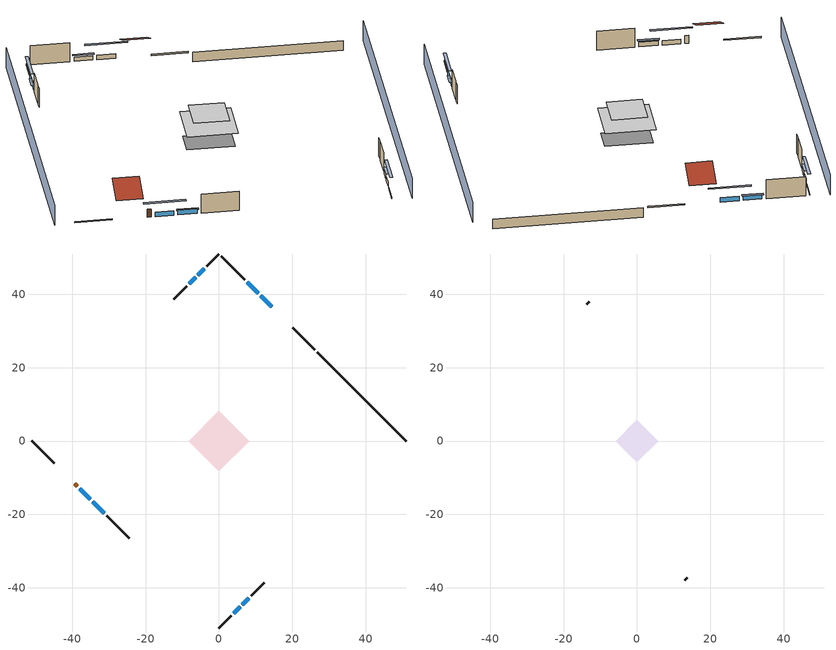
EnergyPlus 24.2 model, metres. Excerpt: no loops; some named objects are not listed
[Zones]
conditioned space
 floor adiabatic (AdiabaticFloorConstruction): -8.21,0 0,8.21 8.21,0 0,-8.21 z2.74
 floor foundation (Slab1 construction): -6.06,1.73 -1.73,6.06 6.06,-1.73 1.73,-6.06 z-2.13
 wall outside (RimJoist1 construction): 26.1,24.9 20.09,30.92 z0.3:0.61
 wall outside (RimJoist2 construction): 0,-51 3.34,-47.66 z0.3:0.61
 wall outside (RimJoist3 construction): -51,0 -44.99,-6.01 z0.3:0.61
 wall outside (RimJoist4 construction): 0,51 -3.34,47.66 z0.3:0.61
 wall outside (AdiabaticWallConstruction 1): -39.33,-11.67 -38.69,-12.32 z0.3:2.34
 wall outside (AdiabaticWallConstruction): 14.43,36.57 11.39,39.61 / 10.74,40.26 7.7,43.3 z0.3:1.43; 4,-47.01 5.73,-45.27 / 6.38,-44.62 8.12,-42.89 / -38.03,-12.97 -35.07,-15.94 / -4,47.01 -5.73,45.27 / -6.38,44.62 -8.12,42.89 z0.3:1.4; -34.41,-16.59 -31.31,-19.7 z0.3:1.46
 wall outside (Wall1 construction): 7.05,43.96 0.66,50.35 z0.3:5.18
 wall outside (Wall2 construction): 8.77,-42.23 12.32,-38.68 z0.3:5.18
 wall outside (Wall3 construction): -30.65,-20.35 -24.53,-26.47 z0.3:5.18
 wall outside (Wall4 construction): -8.77,42.23 -12.32,38.68 z0.3:5.18
 wall foundation (FoundationWall1 construction): 51,0 26.76,24.25 z-2.13:0.3
 window (WindowConstruction): 14.43,36.57 11.39,39.61 z0.3:1.43
 window (WindowConstruction 1): 10.74,40.27 7.7,43.3 z0.3:1.43
 window (WindowConstruction 2): 4,-47.01 5.73,-45.28 z0.3:1.4
 window (WindowConstruction 3): 6.38,-44.62 8.11,-42.89 z0.3:1.4
 window (WindowConstruction 4): -38.03,-12.97 -35.07,-15.94 z0.3:1.4
 window (WindowConstruction 5): -34.41,-16.59 -31.31,-19.7 z0.3:1.46
 window (WindowConstruction 6): -4,47.01 -5.73,45.28 z0.3:1.4
 window (WindowConstruction 7): -6.38,44.62 -8.11,42.89 z0.3:1.4
 door (Door): -39.33,-11.67 -38.69,-12.32 z0.3:2.34
 ceiling adiabatic (AdiabaticFloorConstruction): 0,-8.21 8.21,0 0,8.21 -8.21,0 z2.74
attic - vented
 floor to conditioned space (Floor1 construction Reversed): -5.81,0 0,5.81 5.81,0 0,-5.81 z5.18
 wall outside (Wall5 construction): 12.98,-38.02 13.66,-37.34 z0.3:5.18
 wall outside (Wall6 construction): -12.98,38.02 -13.66,37.34 z0.3:5.18
 roof outside (Roof1 construction): 15.09,35.92,5.18 11.2,32.03,7.93 15.54,27.69,7.93 19.43,31.57,5.18
 roof outside (Roof2 construction): -39.99,-11.01,5.18 -36.11,-7.13,7.93 -40.45,-2.79,7.93 -44.33,-6.67,5.18
shading: 3.23,-54.24 54.24,-3.23 / -3.23,54.24 -54.24,3.23 z0:5.18; 9.45,41.55 16.37,34.63 16.8,35.06 9.89,41.98 z4.18; 7.49,43.52 10.95,40.05 11.38,40.48 7.92,43.95 z1.74; 7.67,-43.34 2.06,-48.94 2.49,-49.38 8.1,-43.77 z4.15; 8.33,-42.67 6.17,-44.83 6.6,-45.26 8.76,-43.1 z1.71; -33.13,-17.88 -39.97,-11.03 -40.4,-11.46 -33.56,-18.31 z4.15; -31.09,-19.91 -34.63,-16.38 -35.06,-16.81 -31.52,-20.34 z1.77; -7.67,43.34 -2.06,48.94 -2.49,49.38 -8.1,43.77 z4.15; -8.33,42.67 -6.17,44.83 -6.6,45.26 -8.76,43.1 z1.71
[Building]
Building 1: Terrain=Suburbs
[Site:Location]
Portland Intl Arpt_OR: Latitude {deg}=45.59; Longitude {deg}=-122.6; Time Zone {hr}=-8; Elevation {m}=33; Keep Site Location Information=Yes
[Site:GroundTemperature:Shallow]
10.2558, 8.96328, 8.85977, 9.47314, 11.9355, 14.3863, 16.5111, 17.8571, 17.9714, 16.8767, 14.8061, 12.4304
[Site:WaterMainsTemperature]
Calculation Method=Schedule; Temperature Schedule=mains temperature schedule
[Material] Roughness=Rough; Thermal Absorptance=0.9
Name | Thickness {m} | Conductivity {W/m-K} | Density {kg/m3} | Specific Heat {J/kg-K} | Solar Absorptance | Visible Absorptance
asphalt or fiberglass shingles | 0.00635 | 0.162714 | 1121.4 | 1465.45 | 0.85 | 0.85
ceiling loosefill ins | 0.254 | 0.0480833 | 16.02 | 1046.75 | 0.7 | 0.7
ceiling stud and cavity | 0.1397 | 0.104117 | 65.682 | 1177.47 | 0.7 | 0.7
concrete 4.0 in. | 0.1016 | 1.803125 | 2242.8 | 837.4 | 0.7 | 0.7
concrete 8.0 in. | 0.2032 | 1.803125 | 2242.8 | 837.4 | 0.7 | 0.7
door material | 0.04445 | 0.0612267 | 512.64 | 1214.23 | 0.7 | 0.7
floor covering | 0.0127 | 0.0450781 | 54.468 | 1339.84 | 0.9 | 0.9
floor covering 1 | 0.0127 | 0.0433444 | 54.468 | 1339.84 | 0.6 | 0.6
floor rigid ins; wall rigid ins | 0.512978 | 0.029427 | 32.04 | 1214.23 | 0.7 | 0.7
floor stud and cavity | 0.1397 | 1.75129 | 37.0049 | 1207.88 | 0.7 | 0.7
furniture material conditioned space 1 | 0.1524 | 0.115458 | 640.8 | 1214.23 | 0.6 | 0.6
gypsum board | 0.0127 | 0.160291 | 801 | 837.4 | 0.6 | 0.6
gypsum board 1 | 0.0127 | 0.160291 | 801 | 837.4 | 0.7 | 0.7
osb sheathing 0.5 in. | 0.0127 | 0.115458 | 512.64 | 1214.23 | 0.6 | 0.6
osb sheathing 0.5 in. 1 | 0.0127 | 0.115458 | 512.64 | 1214.23 | 0.7 | 0.7
osb sheathing 0.75 in. | 0.01905 | 0.115458 | 512.64 | 1214.23 | 0.7 | 0.7
rim joist stud and cavity | 0.0508 | 0.178688 | 50.32683 | 1063.81 | 0.6 | 0.6
roof rigid ins | 0.00281632 | 0.029427 | 32.04 | 1214.23 | 0.7 | 0.7
wall stud and cavity | 0.1397 | 0.550994 | 139.0536 | 1170.24 | 0.7 | 0.7
wall stud and cavity 1 | 0.1397 | 0.727959 | 139.0536 | 1170.24 | 0.6 | 0.6
wall stud and cavity 2 | 0.0889 | 0.380278 | 52.3479 | 1209.89 | 0.7 | 0.7
wall stud and cavity 3 | 0.0889 | 0.391764 | 83.0341 | 1211.67 | 0.7 | 0.7
wood siding | 0.0254 | 0.102417 | 544.68 | 1172.36 | 0.85 | 0.85
wood siding 1; wood siding 2 | 0.0254 | 0.102417 | 544.68 | 1172.36 | 0.7 | 0.7
[WindowMaterial:SimpleGlazingSystem]
WindowMaterial: U-Factor {W/m2-K}=2.15764; Solar Heat Gain Coefficient=0.44
[Construction]
AdiabaticFloorConstruction: floor stud and cavity, floor rigid ins, osb sheathing 0.75 in., floor covering 1
AdiabaticWallConstruction: wood siding 1, wall rigid ins, wall stud and cavity 2, gypsum board
AdiabaticWallConstruction 1: wood siding 2, wall rigid ins, wall stud and cavity 2, gypsum board
Door: door material
Floor1 construction Reversed: gypsum board, ceiling stud and cavity, ceiling loosefill ins
FoundationWall1 construction: concrete 8.0 in., gypsum board 1
furniture construction conditioned space 1: furniture material conditioned space 1
PartitionWallConstruction: gypsum board, wall stud and cavity 3, gypsum board
RimJoist1 construction; RimJoist2 construction; RimJoist3 construction; RimJoist4 construction: wood siding, rim joist stud and cavity
Roof1 construction; Roof2 construction: asphalt or fiberglass shingles, roof rigid ins, osb sheathing 0.5 in.
Slab1 construction: concrete 4.0 in., floor covering
Wall1 construction; Wall2 construction; Wall3 construction; Wall4 construction: wood siding, osb sheathing 0.5 in. 1, wall stud and cavity, gypsum board
Wall5 construction; Wall6 construction: wood siding, osb sheathing 0.5 in. 1, wall stud and cavity 1
WindowConstruction; WindowConstruction 1; WindowConstruction 2; WindowConstruction 3; WindowConstruction 4; WindowConstruction 5; WindowConstruction 6; WindowConstruction 7: WindowMaterial
[Zone] Multiplier=1; Part of Total Floor Area=Yes
Name | Volume {m3}
attic - vented | 41.3126
conditioned space | 493.619
[Space]
Name | Zone | Volume {m3}
attic - vented 1 | attic - vented | 41.3126
conditioned space 1 | conditioned space | 493.619
[ZoneInfiltration:EffectiveLeakageArea]
infil attic - vented 1: Zone or Space=attic - vented 1; Schedule=Always On Discrete; Effective Air Leakage Area {cm2}=2248.96; Stack Coefficient=0.000127727; Wind Coefficient=4.14618e-05
[ZoneMixing]
whole house fan mix: Zone or Space=attic - vented; Schedule=Always On Continuous; Design Flow Rate Calculation Method=Flow/Zone; Design Flow Rate {m3/s}=0; Source Zone or Space=conditioned space
[SurfaceProperty:ExposedFoundationPerimeter]
Slab1: Exposed Perimeter Calculation Method=TotalExposedPerimeter; Total Exposed Perimeter {m}=34.29
[SurfaceProperty:IncidentSolarMultiplier] Incident Solar Multiplier=1; Incident Solar Multiplier Schedule=trans schedule winter=0.85 summer=0.7
Window1; Window2; Window3; Window4; Window5; Window6; Window7; Window8
[InternalMass] Zone or ZoneList=conditioned space; Space or SpaceList=conditioned space 1
Name | Construction | Surface Area {m2}
furniture mass conditioned space 1 | furniture construction conditioned space 1 | 80.97429
partition wall mass | PartitionWallConstruction | 202.436
[ElectricEquipment] Zone or ZoneList or Space or SpaceList=conditioned space 1; Design Level Calculation Method=EquipmentLevel; Fraction Latent=0
Name | Schedule | Design Level {W} | Fraction Radiant | Fraction Lost
clothes dryer | clothes dryer schedule | 0 | 0 | 1
clothes washer | clothes washer schedule | 0 | 0 | 1
cooking range | cooking range schedule | 0 | 0 | 1
dishwasher | dishwasher schedule | 0 | 0 | 1
fridge | fridge schedule | 130.023 | 0.6 | 0
mech vent house fan | mech vent house fan schedule | 0 | 0 | 1
mech vent house fan cfis | mech vent house fan cfis schedule | 0 | 0 | 0
whole house fan | Always On Discrete | 0 | 0 | 1
[OtherEquipment] Zone or ZoneList or Space or SpaceList=conditioned space 1; Design Level Calculation Method=EquipmentLevel
Name | Fuel Type | Schedule | Design Level {W} | Fraction Latent | Fraction Radiant | Fraction Lost
clothes dryer 1 | Electricity | clothes dryer schedule | 0 | 0 | 0 | 1
cooking range 1 | Electricity | cooking range schedule | 0 | 0 | 0 | 1
general water use latent | None | general water use schedule | 0 | 1 | 0 | 0
general water use sensible | None | general water use schedule | 0 | 0 | 0.6 | 0
mech vent house fan latent load; water heater lat | None | Always On Discrete | 0 | 1 | 0 | 0
mech vent house fan sensible load; water heater sens | None | Always On Discrete | 0 | 0 | 0 | 0
water heater energy adjustment1 | Electricity | Always On Discrete | 0.01 | 0 | 0 | 1
[ZoneInfiltration:DesignFlowRate] Zone or ZoneList or Space or SpaceList=conditioned space 1; Schedule=Always On Discrete; Design Flow Rate Calculation Method=Flow/Zone; Design Flow Rate {m3/s}=0
infil flow; natural vent flow; whole house fan flow
[AvailabilityManager:Scheduled]
central ac and furnace airloop Availability Manager: Schedule=Always On Discrete
[Foundation:Kiva]
Foundation Kiva 1: Initial Indoor Air Temperature {C}=12.7778; Wall Height Above Grade {m}=0.3048; Wall Depth Below Slab {m}=0.2032
[Foundation:Kiva:Settings]
Soil Conductivity {W/m-K}=1.3848; Soil Density {kg/m3}=1842.3; Soil Specific Heat {J/kg-K}=418.7; Ground Solar Absorptivity=0.9; Ground Thermal Absorptivity=0.9; Ground Surface Roughness {m}=0.03; Far-Field Width {m}=40; Deep-Ground Boundary Condition=ZeroFlux; Deep-Ground Depth {m}=40; Minimum Cell Dimension {m}=0.2; Maximum Cell Growth Coefficient=3; Simulation Timestep=Timestep
[EnergyManagementSystem:GlobalVariable]
central_ac_and_furnace_airloop_Fan_RTF
infil_program_Qfan
infil_program_Qinf
natural_vent_program_Qnv
natural_vent_program_Qwhf
[EnergyManagementSystem:Sensor]
Name | Output:Variable or Output:Meter Index Key | Output:Variable or Output:Meter
airflow_gain | infil flow | Infiltration Sensible Heat Gain Energy
airflow_gain_1 | natural vent flow | Infiltration Sensible Heat Gain Energy
airflow_gain_2 | whole house fan flow | Infiltration Sensible Heat Gain Energy
airflow_loss | infil flow | Infiltration Sensible Heat Loss Energy
airflow_loss_1 | natural vent flow | Infiltration Sensible Heat Loss Energy
airflow_loss_2 | whole house fan flow | Infiltration Sensible Heat Loss Energy
clg_load_cond |  | Cooling:EnergyTransfer:Zone:CONDITIONED SPACE
clg_sp_s; clg_sp_s_1 | cooling setpoint | Schedule Value
cool_season | cooling season schedule | Schedule Value
htg_load_cond |  | Heating:EnergyTransfer:Zone:CONDITIONED SPACE
htg_sp_s; htg_sp_s_1 | heating setpoint | Schedule Value
ig_ee_conv | clothes dryer | Electric Equipment Convective Heating Energy
ig_ee_conv_2 | cooking range | Electric Equipment Convective Heating Energy
ig_ee_conv_4 | fridge | Electric Equipment Convective Heating Energy
ig_ee_conv_5 | whole house fan | Electric Equipment Convective Heating Energy
ig_ee_rad | clothes dryer | Electric Equipment Radiant Heating Energy
ig_ee_rad_2 | cooking range | Electric Equipment Radiant Heating Energy
ig_ee_rad_4 | fridge | Electric Equipment Radiant Heating Energy
ig_ee_rad_5 | whole house fan | Electric Equipment Radiant Heating Energy
ig_oe_conv | clothes dryer 1 | Other Equipment Convective Heating Energy
ig_oe_conv_1 | cooking range 1 | Other Equipment Convective Heating Energy
ig_oe_conv_2 | general water use latent | Other Equipment Convective Heating Energy
ig_oe_conv_3 | general water use sensible | Other Equipment Convective Heating Energy
ig_oe_conv_4 | water heater energy adjustment1 | Other Equipment Convective Heating Energy
ig_oe_conv_5 | water heater lat | Other Equipment Convective Heating Energy
ig_oe_conv_6 | water heater sens | Other Equipment Convective Heating Energy
ig_oe_rad | clothes dryer 1 | Other Equipment Radiant Heating Energy
ig_oe_rad_1 | cooking range 1 | Other Equipment Radiant Heating Energy
ig_oe_rad_2 | general water use latent | Other Equipment Radiant Heating Energy
ig_oe_rad_3 | general water use sensible | Other Equipment Radiant Heating Energy
ig_oe_rad_4 | water heater energy adjustment1 | Other Equipment Radiant Heating Energy
ig_oe_rad_5 | water heater lat | Other Equipment Radiant Heating Energy
ig_oe_rad_6 | water heater sens | Other Equipment Radiant Heating Energy
im_conv | furniture mass conditioned space 1 | Surface Inside Face Convection Heat Gain Energy
im_conv_1 | partition wall mass | Surface Inside Face Convection Heat Gain Energy
im_ig | furniture mass conditioned space 1 | Surface Inside Face Internal Gains Radiation Heat Gain Energy
im_ig_1 | partition wall mass | Surface Inside Face Internal Gains Radiation Heat Gain Energy
im_lgt | furniture mass conditioned space 1 | Surface Inside Face Lights Radiation Heat Gain Energy
im_lgt_1 | partition wall mass | Surface Inside Face Lights Radiation Heat Gain Energy
im_sol | furniture mass conditioned space 1 | Surface Inside Face Solar Radiation Heat Gain Energy
im_sol_1 | partition wall mass | Surface Inside Face Solar Radiation Heat Gain Energy
im_surf | furniture mass conditioned space 1 | Surface Inside Face Net Surface Thermal Radiation Heat Gain Energy
im_surf_1 | partition wall mass | Surface Inside Face Net Surface Thermal Radiation Heat Gain Energy
mv_conv | mech vent house fan | Electric Equipment Convective Heating Energy
mv_conv_1 | mech vent house fan cfis | Electric Equipment Convective Heating Energy
mv_conv_2 | mech vent house fan latent load | Other Equipment Convective Heating Energy
mv_conv_3 | mech vent house fan sensible load | Other Equipment Convective Heating Energy
mv_rad | mech vent house fan | Electric Equipment Radiant Heating Energy
mv_rad_1 | mech vent house fan cfis | Electric Equipment Radiant Heating Energy
mv_rad_2 | mech vent house fan latent load | Other Equipment Radiant Heating Energy
mv_rad_3 | mech vent house fan sensible load | Other Equipment Radiant Heating Energy
natural_vent_s | natural vent schedule | Schedule Value
out_pb_s |  | Site Outdoor Air Barometric Pressure
out_wt_s |  | Site Outdoor Air Humidity Ratio
site_vw_s |  | Site Wind Speed
ss_back_out | Window1 | Surface Window Shortwave from Zone Back Out Window Heat Transfer Rate
ss_back_out_1 | Window2 | Surface Window Shortwave from Zone Back Out Window Heat Transfer Rate
ss_back_out_2 | Window3 | Surface Window Shortwave from Zone Back Out Window Heat Transfer Rate
ss_back_out_3 | Window4 | Surface Window Shortwave from Zone Back Out Window Heat Transfer Rate
ss_back_out_4 | Window5 | Surface Window Shortwave from Zone Back Out Window Heat Transfer Rate
ss_back_out_5 | Window6 | Surface Window Shortwave from Zone Back Out Window Heat Transfer Rate
ss_back_out_6 | Window7 | Surface Window Shortwave from Zone Back Out Window Heat Transfer Rate
ss_back_out_7 | Window8 | Surface Window Shortwave from Zone Back Out Window Heat Transfer Rate
ss_conv | Door1 | Surface Inside Face Convection Heat Gain Energy
ss_conv_1 | Window1 | Surface Inside Face Convection Heat Gain Energy
ss_conv_2 | Window2 | Surface Inside Face Convection Heat Gain Energy
ss_conv_3 | Window3 | Surface Inside Face Convection Heat Gain Energy
ss_conv_4 | Window4 | Surface Inside Face Convection Heat Gain Energy
ss_conv_5 | Window5 | Surface Inside Face Convection Heat Gain Energy
ss_conv_6 | Window6 | Surface Inside Face Convection Heat Gain Energy
ss_conv_7 | Window7 | Surface Inside Face Convection Heat Gain Energy
ss_conv_8 | Window8 | Surface Inside Face Convection Heat Gain Energy
ss_ig | Door1 | Surface Inside Face Internal Gains Radiation Heat Gain Energy
ss_ig_1 | Window1 | Surface Inside Face Internal Gains Radiation Heat Gain Energy
ss_ig_2 | Window2 | Surface Inside Face Internal Gains Radiation Heat Gain Energy
ss_ig_3 | Window3 | Surface Inside Face Internal Gains Radiation Heat Gain Energy
ss_ig_4 | Window4 | Surface Inside Face Internal Gains Radiation Heat Gain Energy
ss_ig_5 | Window5 | Surface Inside Face Internal Gains Radiation Heat Gain Energy
ss_ig_6 | Window6 | Surface Inside Face Internal Gains Radiation Heat Gain Energy
ss_ig_7 | Window7 | Surface Inside Face Internal Gains Radiation Heat Gain Energy
ss_ig_8 | Window8 | Surface Inside Face Internal Gains Radiation Heat Gain Energy
ss_lgt | Door1 | Surface Inside Face Lights Radiation Heat Gain Energy
ss_sol | Door1 | Surface Inside Face Solar Radiation Heat Gain Energy
ss_surf | Door1 | Surface Inside Face Net Surface Thermal Radiation Heat Gain Energy
ss_surf_1 | Window1 | Surface Inside Face Net Surface Thermal Radiation Heat Gain Energy
ss_surf_2 | Window2 | Surface Inside Face Net Surface Thermal Radiation Heat Gain Energy
ss_surf_3 | Window3 | Surface Inside Face Net Surface Thermal Radiation Heat Gain Energy
ss_surf_4 | Window4 | Surface Inside Face Net Surface Thermal Radiation Heat Gain Energy
ss_surf_5 | Window5 | Surface Inside Face Net Surface Thermal Radiation Heat Gain Energy
ss_surf_6 | Window6 | Surface Inside Face Net Surface Thermal Radiation Heat Gain Energy
ss_surf_7 | Window7 | Surface Inside Face Net Surface Thermal Radiation Heat Gain Energy
ss_surf_8 | Window8 | Surface Inside Face Net Surface Thermal Radiation Heat Gain Energy
ss_trans_in | Window1 | Surface Window Transmitted Solar Radiation Rate
ss_trans_in_1 | Window2 | Surface Window Transmitted Solar Radiation Rate
ss_trans_in_2 | Window3 | Surface Window Transmitted Solar Radiation Rate
ss_trans_in_3 | Window4 | Surface Window Transmitted Solar Radiation Rate
ss_trans_in_4 | Window5 | Surface Window Transmitted Solar Radiation Rate
ss_trans_in_5 | Window6 | Surface Window Transmitted Solar Radiation Rate
ss_trans_in_6 | Window7 | Surface Window Transmitted Solar Radiation Rate
ss_trans_in_7 | Window8 | Surface Window Transmitted Solar Radiation Rate
ss_trans_out | Window1 | Surface Inside Face Initial Transmitted Diffuse Transmitted Out Window Solar Radiation Rate
ss_trans_out_1 | Window2 | Surface Inside Face Initial Transmitted Diffuse Transmitted Out Window Solar Radiation Rate
ss_trans_out_2 | Window3 | Surface Inside Face Initial Transmitted Diffuse Transmitted Out Window Solar Radiation Rate
ss_trans_out_3 | Window4 | Surface Inside Face Initial Transmitted Diffuse Transmitted Out Window Solar Radiation Rate
ss_trans_out_4 | Window5 | Surface Inside Face Initial Transmitted Diffuse Transmitted Out Window Solar Radiation Rate
ss_trans_out_5 | Window6 | Surface Inside Face Initial Transmitted Diffuse Transmitted Out Window Solar Radiation Rate
ss_trans_out_6 | Window7 | Surface Inside Face Initial Transmitted Diffuse Transmitted Out Window Solar Radiation Rate
ss_trans_out_7 | Window8 | Surface Inside Face Initial Transmitted Diffuse Transmitted Out Window Solar Radiation Rate
s_conv | Floor1 | Surface Inside Face Convection Heat Gain Energy
s_conv_1 | FoundationWall1 | Surface Inside Face Convection Heat Gain Energy
s_conv_10 | Wall2 | Surface Inside Face Convection Heat Gain Energy
s_conv_11 | Wall3 | Surface Inside Face Convection Heat Gain Energy
s_conv_12 | Wall4 | Surface Inside Face Convection Heat Gain Energy
s_conv_2 | inferred conditioned ceiling | Surface Inside Face Convection Heat Gain Energy
s_conv_3 | inferred conditioned floor | Surface Inside Face Convection Heat Gain Energy
s_conv_4 | RimJoist1 | Surface Inside Face Convection Heat Gain Energy
s_conv_5 | RimJoist2 | Surface Inside Face Convection Heat Gain Energy
s_conv_6 | RimJoist3 | Surface Inside Face Convection Heat Gain Energy
s_conv_7 | RimJoist4 | Surface Inside Face Convection Heat Gain Energy
s_conv_8 | Slab1 | Surface Inside Face Convection Heat Gain Energy
s_conv_9 | Wall1 | Surface Inside Face Convection Heat Gain Energy
s_ig | Floor1 | Surface Inside Face Internal Gains Radiation Heat Gain Energy
s_ig_1 | FoundationWall1 | Surface Inside Face Internal Gains Radiation Heat Gain Energy
s_ig_10 | Wall2 | Surface Inside Face Internal Gains Radiation Heat Gain Energy
s_ig_11 | Wall3 | Surface Inside Face Internal Gains Radiation Heat Gain Energy
s_ig_12 | Wall4 | Surface Inside Face Internal Gains Radiation Heat Gain Energy
s_ig_2 | inferred conditioned ceiling | Surface Inside Face Internal Gains Radiation Heat Gain Energy
s_ig_3 | inferred conditioned floor | Surface Inside Face Internal Gains Radiation Heat Gain Energy
s_ig_4 | RimJoist1 | Surface Inside Face Internal Gains Radiation Heat Gain Energy
s_ig_5 | RimJoist2 | Surface Inside Face Internal Gains Radiation Heat Gain Energy
s_ig_6 | RimJoist3 | Surface Inside Face Internal Gains Radiation Heat Gain Energy
s_ig_7 | RimJoist4 | Surface Inside Face Internal Gains Radiation Heat Gain Energy
s_ig_8 | Slab1 | Surface Inside Face Internal Gains Radiation Heat Gain Energy
s_ig_9 | Wall1 | Surface Inside Face Internal Gains Radiation Heat Gain Energy
s_lgt | Floor1 | Surface Inside Face Lights Radiation Heat Gain Energy
s_lgt_1 | FoundationWall1 | Surface Inside Face Lights Radiation Heat Gain Energy
s_lgt_10 | Wall2 | Surface Inside Face Lights Radiation Heat Gain Energy
s_lgt_11 | Wall3 | Surface Inside Face Lights Radiation Heat Gain Energy
s_lgt_12 | Wall4 | Surface Inside Face Lights Radiation Heat Gain Energy
s_lgt_2 | inferred conditioned ceiling | Surface Inside Face Lights Radiation Heat Gain Energy
s_lgt_3 | inferred conditioned floor | Surface Inside Face Lights Radiation Heat Gain Energy
s_lgt_4 | RimJoist1 | Surface Inside Face Lights Radiation Heat Gain Energy
s_lgt_5 | RimJoist2 | Surface Inside Face Lights Radiation Heat Gain Energy
s_lgt_6 | RimJoist3 | Surface Inside Face Lights Radiation Heat Gain Energy
s_lgt_7 | RimJoist4 | Surface Inside Face Lights Radiation Heat Gain Energy
s_lgt_8 | Slab1 | Surface Inside Face Lights Radiation Heat Gain Energy
s_lgt_9 | Wall1 | Surface Inside Face Lights Radiation Heat Gain Energy
s_sol | Floor1 | Surface Inside Face Solar Radiation Heat Gain Energy
s_sol_1 | FoundationWall1 | Surface Inside Face Solar Radiation Heat Gain Energy
s_sol_10 | Wall2 | Surface Inside Face Solar Radiation Heat Gain Energy
s_sol_11 | Wall3 | Surface Inside Face Solar Radiation Heat Gain Energy
s_sol_12 | Wall4 | Surface Inside Face Solar Radiation Heat Gain Energy
s_sol_2 | inferred conditioned ceiling | Surface Inside Face Solar Radiation Heat Gain Energy
s_sol_3 | inferred conditioned floor | Surface Inside Face Solar Radiation Heat Gain Energy
s_sol_4 | RimJoist1 | Surface Inside Face Solar Radiation Heat Gain Energy
s_sol_5 | RimJoist2 | Surface Inside Face Solar Radiation Heat Gain Energy
s_sol_6 | RimJoist3 | Surface Inside Face Solar Radiation Heat Gain Energy
s_sol_7 | RimJoist4 | Surface Inside Face Solar Radiation Heat Gain Energy
s_sol_8 | Slab1 | Surface Inside Face Solar Radiation Heat Gain Energy
s_sol_9 | Wall1 | Surface Inside Face Solar Radiation Heat Gain Energy
s_surf | Floor1 | Surface Inside Face Net Surface Thermal Radiation Heat Gain Energy
s_surf_1 | FoundationWall1 | Surface Inside Face Net Surface Thermal Radiation Heat Gain Energy
s_surf_10 | Wall2 | Surface Inside Face Net Surface Thermal Radiation Heat Gain Energy
s_surf_11 | Wall3 | Surface Inside Face Net Surface Thermal Radiation Heat Gain Energy
s_surf_12 | Wall4 | Surface Inside Face Net Surface Thermal Radiation Heat Gain Energy
s_surf_2 | inferred conditioned ceiling | Surface Inside Face Net Surface Thermal Radiation Heat Gain Energy
s_surf_3 | inferred conditioned floor | Surface Inside Face Net Surface Thermal Radiation Heat Gain Energy
s_surf_4 | RimJoist1 | Surface Inside Face Net Surface Thermal Radiation Heat Gain Energy
s_surf_5 | RimJoist2 | Surface Inside Face Net Surface Thermal Radiation Heat Gain Energy
s_surf_6 | RimJoist3 | Surface Inside Face Net Surface Thermal Radiation Heat Gain Energy
s_surf_7 | RimJoist4 | Surface Inside Face Net Surface Thermal Radiation Heat Gain Energy
s_surf_8 | Slab1 | Surface Inside Face Net Surface Thermal Radiation Heat Gain Energy
s_surf_9 | Wall1 | Surface Inside Face Net Surface Thermal Radiation Heat Gain Energy
water_heater_T_set | water heater setpoint | Schedule Value
[EnergyManagementSystem:Actuator]
Name | Actuated Component Unique | Actuated Component Type | Actuated Component Control Type
fridge_schedule_act | fridge schedule | Schedule:Constant | Schedule Value
infil_flow_act | infil flow | Zone Infiltration | Air Exchange Flow Rate
mech_vent_house_fan_cfis_act | mech vent house fan cfis | ElectricEquipment | Electricity Rate
mech_vent_house_fan_latent_load_act | mech vent house fan latent load | OtherEquipment | Power Level
mech_vent_house_fan_sensible_load_act | mech vent house fan sensible load | OtherEquipment | Power Level
natural_vent_flow_act | natural vent flow | Zone Infiltration | Air Exchange Flow Rate
water_heater_HPWHSchedOverride | water heater setpoint | Schedule:Constant | Schedule Value
water_heater_hpwh_ec_adj_act | water heater energy adjustment1 | OtherEquipment | Power Level
water_heater_lat_act | water heater lat | OtherEquipment | Power Level
water_heater_LESchedOverride | water heater BottomElementSetpoint | Schedule:Constant | Schedule Value
water_heater_sens_act | water heater sens | OtherEquipment | Power Level
water_heater_UESchedOverride | water heater TopElementSetpoint | Schedule:Constant | Schedule Value
whole_house_fan_act | whole house fan | ElectricEquipment | Electricity Rate
whole_house_fan_flow_act | whole house fan flow | Zone Infiltration | Air Exchange Flow Rate
whole_house_fan_mix_act | whole house fan mix | ZoneMixing | Air Exchange Flow Rate
[EnergyManagementSystem:Program]
central_ac_and_furnace_supply_fan_disaggregate_program: Set central_ac_and_furnace_supply_fan_clg = 0; If central_ac_and_furnace_clg_coil_s > 0; Set central_ac_and_furnace_supply_fan_clg = central_ac_and_furnace_supply_fan_s; EndIf
central_ac_and_furnace_supply_fan_disaggregate_program_1: Set central_ac_and_furnace_supply_fan_primary_htg = 0; If central_ac_and_furnace_htg_coil_s > 0; Set central_ac_and_furnace_supply_fan_primary_htg = central_ac_and_furnace_supply_fan_s_1; EndIf
[Schedule:Constant]
Name | Hourly Value
Always On Continuous; mech vent house fan schedule; mech vent house fan cfis schedule; Always On Discrete | 1
fridge schedule | 0
[Schedule:Day:Interval]
trans schedule winter=0.85 summer=0.7 day; trans schedule winter=0.85 summer=0.7 day 2: No, 24:00, 0.85
trans schedule winter=0.85 summer=0.7 day 1: No, 24:00, 0.7
trans schedule winter=0.85 summer=0.7 default day; clothes dryer schedule day 1; clothes dryer schedule default day; clothes washer schedule day 1; clothes washer schedule default day; cooking range schedule day 1; cooking range schedule default day; dishwasher schedule day 1; dishwasher schedule default day; general water use schedule day 1; general water use schedule default day: No, 24:00, 0
[Schedule:Week:Daily]
trans schedule winter=0.85 summer=0.7 Week Rule - Jan1-May26: trans schedule winter=0.85 summer=0.7 day, trans schedule winter=0.85 summer=0.7 day, trans schedule winter=0.85 summer=0.7 day, trans schedule winter=0.85 summer=0.7 day, trans schedule winter=0.85 summer=0.7 day, trans schedule winter=0.85 summer=0.7 day, trans schedule winter=0.85 summer=0.7 day, trans schedule winter=0.85 summer=0.7 default day, trans schedule winter=0.85 summer=0.7 default day, trans schedule winter=0.85 summer=0.7 default day, trans schedule winter=0.85 summer=0.7 default day, trans schedule winter=0.85 summer=0.7 default day
trans schedule winter=0.85 summer=0.7 Week Rule - May27-Jun2: trans schedule winter=0.85 summer=0.7 day, trans schedule winter=0.85 summer=0.7 day, trans schedule winter=0.85 summer=0.7 day, trans schedule winter=0.85 summer=0.7 day, trans schedule winter=0.85 summer=0.7 day, trans schedule winter=0.85 summer=0.7 day 1, trans schedule winter=0.85 summer=0.7 day 1, trans schedule winter=0.85 summer=0.7 default day, trans schedule winter=0.85 summer=0.7 default day, trans schedule winter=0.85 summer=0.7 default day, trans schedule winter=0.85 summer=0.7 default day, trans schedule winter=0.85 summer=0.7 default day
trans schedule winter=0.85 summer=0.7 Week Rule - Jun3-Sep29: trans schedule winter=0.85 summer=0.7 day 1, trans schedule winter=0.85 summer=0.7 day 1, trans schedule winter=0.85 summer=0.7 day 1, trans schedule winter=0.85 summer=0.7 day 1, trans schedule winter=0.85 summer=0.7 day 1, trans schedule winter=0.85 summer=0.7 day 1, trans schedule winter=0.85 summer=0.7 day 1, trans schedule winter=0.85 summer=0.7 default day, trans schedule winter=0.85 summer=0.7 default day, trans schedule winter=0.85 summer=0.7 default day, trans schedule winter=0.85 summer=0.7 default day, trans schedule winter=0.85 summer=0.7 default day
trans schedule winter=0.85 summer=0.7 Week Rule - Sep30-Oct6: trans schedule winter=0.85 summer=0.7 day 1, trans schedule winter=0.85 summer=0.7 day 2, trans schedule winter=0.85 summer=0.7 day 2, trans schedule winter=0.85 summer=0.7 day 2, trans schedule winter=0.85 summer=0.7 day 2, trans schedule winter=0.85 summer=0.7 day 2, trans schedule winter=0.85 summer=0.7 day 2, trans schedule winter=0.85 summer=0.7 default day, trans schedule winter=0.85 summer=0.7 default day, trans schedule winter=0.85 summer=0.7 default day, trans schedule winter=0.85 summer=0.7 default day, trans schedule winter=0.85 summer=0.7 default day
trans schedule winter=0.85 summer=0.7 Week Rule - Oct7-Dec31: trans schedule winter=0.85 summer=0.7 day 2, trans schedule winter=0.85 summer=0.7 day 2, trans schedule winter=0.85 summer=0.7 day 2, trans schedule winter=0.85 summer=0.7 day 2, trans schedule winter=0.85 summer=0.7 day 2, trans schedule winter=0.85 summer=0.7 day 2, trans schedule winter=0.85 summer=0.7 day 2, trans schedule winter=0.85 summer=0.7 default day, trans schedule winter=0.85 summer=0.7 default day, trans schedule winter=0.85 summer=0.7 default day, trans schedule winter=0.85 summer=0.7 default day, trans schedule winter=0.85 summer=0.7 default day
clothes dryer schedule Week Rule - Jan1-Dec31: clothes dryer schedule day 1, clothes dryer schedule day 1, clothes dryer schedule day 1, clothes dryer schedule day 1, clothes dryer schedule day 1, clothes dryer schedule day 1, clothes dryer schedule day 1, clothes dryer schedule default day, clothes dryer schedule default day, clothes dryer schedule default day, clothes dryer schedule default day, clothes dryer schedule default day
clothes washer schedule Week Rule - Jan1-Dec31: clothes washer schedule day 1, clothes washer schedule day 1, clothes washer schedule day 1, clothes washer schedule day 1, clothes washer schedule day 1, clothes washer schedule day 1, clothes washer schedule day 1, clothes washer schedule default day, clothes washer schedule default day, clothes washer schedule default day, clothes washer schedule default day, clothes washer schedule default day
cooking range schedule Week Rule - Jan1-Dec31: cooking range schedule day 1, cooking range schedule day 1, cooking range schedule day 1, cooking range schedule day 1, cooking range schedule day 1, cooking range schedule day 1, cooking range schedule day 1, cooking range schedule default day, cooking range schedule default day, cooking range schedule default day, cooking range schedule default day, cooking range schedule default day
dishwasher schedule Week Rule - Jan1-Dec31: dishwasher schedule day 1, dishwasher schedule day 1, dishwasher schedule day 1, dishwasher schedule day 1, dishwasher schedule day 1, dishwasher schedule day 1, dishwasher schedule day 1, dishwasher schedule default day, dishwasher schedule default day, dishwasher schedule default day, dishwasher schedule default day, dishwasher schedule default day
general water use schedule Week Rule - Jan1-Dec31: general water use schedule day 1, general water use schedule day 1, general water use schedule day 1, general water use schedule day 1, general water use schedule day 1, general water use schedule day 1, general water use schedule day 1, general water use schedule default day, general water use schedule default day, general water use schedule default day, general water use schedule default day, general water use schedule default day
[Schedule:Year]
trans schedule winter=0.85 summer=0.7: trans schedule winter=0.85 summer=0.7 Week Rule - Jan1-May26, 1, 1, 5, 26, trans schedule winter=0.85 summer=0.7 Week Rule - May27-Jun2, 5, 27, 6, 2, trans schedule winter=0.85 summer=0.7 Week Rule - Jun3-Sep29, 6, 3, 9, 29, trans schedule winter=0.85 summer=0.7 Week Rule - Sep30-Oct6, 9, 30, 10, 6, trans schedule winter=0.85 summer=0.7 Week Rule - Oct7-Dec31, 10, 7, 12, 31
clothes dryer schedule: clothes dryer schedule Week Rule - Jan1-Dec31, 1, 1, 12, 31
clothes washer schedule: clothes washer schedule Week Rule - Jan1-Dec31, 1, 1, 12, 31
cooking range schedule: cooking range schedule Week Rule - Jan1-Dec31, 1, 1, 12, 31
dishwasher schedule: dishwasher schedule Week Rule - Jan1-Dec31, 1, 1, 12, 31
general water use schedule: general water use schedule Week Rule - Jan1-Dec31, 1, 1, 12, 31
[Schedule:Compact]
mains temperature schedule: Through: 01/01, For: AllDays, Until: 24:00, 13.0633, Through: 01/02, For: AllDays, Until: 24:00, 13.0189, Through: 01/03, For: AllDays, Until: 24:00, 12.975, Through: 01/04, For: AllDays, Until: 24:00, 12.9328, Through: 01/05, For: AllDays, Until: 24:00, 12.8917, Through: 01/06, For: AllDays, Until: 24:00, 12.8517, Through: 01/07, For: AllDays, Until: 24:00, 12.8122, Through: 01/08, For: AllDays, Until: 24:00, 12.7744, Through: 01/09, For: AllDays, Until: 24:00, 12.7378, Through: 01/10, For: AllDays, Until: 24:00, 12.7017, Through: 01/11, For: AllDays, Until: 24:00, 12.6672, Through: 01/12, For: AllDays, Until: 24:00, 12.6339, Through: 01/13, For: AllDays, Until: 24:00, 12.6017, Through: 01/14, For: AllDays, Until: 24:00, 12.5706, Through: 01/15, For: AllDays, Until: 24:00, 12.5411, Through: 01/16, For: AllDays, Until: 24:00, 12.5122, Through: 01/17, For: AllDays, Until: 24:00, 12.485, Through: 01/18, For: AllDays, Until: 24:00, 12.4583, Through: 01/19, For: AllDays, Until: 24:00, 12.4333, Through: 01/20, For: AllDays, Until: 24:00, 12.41, Through: 01/21, For: AllDays, Until: 24:00, 12.3872, Through: 01/22, For: AllDays, Until: 24:00, 12.3661, Through: 01/23, For: AllDays, Until: 24:00, 12.3456, Through: 01/24, For: AllDays, Until: 24:00, 12.3272, Through: 01/25, For: AllDays, Until: 24:00, 12.3094, Through: 01/26, For: AllDays, Until: 24:00, 12.2933, Through: 01/27, For: AllDays, Until: 24:00, 12.2783, Through: 01/28, For: AllDays, Until: 24:00, 12.2644, Through: 01/29, For: AllDays, Until: 24:00, 12.2517, Through: 01/30, For: AllDays, Until: 24:00, 12.2406, Through: 01/31, For: AllDays, Until: 24:00, 12.2306, Through: 02/01, For: AllDays, Until: 24:00, 12.2222, Through: 02/02, For: AllDays, Until: 24:00, 12.215, Through: 02/03, For: AllDays, Until: 24:00, 12.2089, Through: 02/04, For: AllDays, Until: 24:00, 12.2039, Through: 02/05, For: AllDays, Until: 24:00, 12.2006, Through: 02/06, For: AllDays, Until: 24:00, 12.1983, Through: 02/07, For: AllDays, Until: 24:00, 12.1978, Through: 02/08, For: AllDays, Until: 24:00, 12.1978, Through: 02/09, For: AllDays, Until: 24:00, 12.2, Through: 02/10, For: AllDays, Until: 24:00, 12.2028, Through: 02/11, For: AllDays, Until: 24:00, 12.2072, Through: 02/12, For: AllDays, Until: 24:00, 12.2128, Through: 02/13, For: AllDays, Until: 24:00, 12.2194, Through: 02/14, For: AllDays, Until: 24:00, 12.2278, Through: 02/15, For: AllDays, Until: 24:00, 12.2372, Through: 02/16, For: AllDays, Until: 24:00, 12.2483, Through: 02/17, For: AllDays, Until: 24:00, 12.26, Through: 02/18, For: AllDays, Until: 24:00, 12.2733, Through: 02/19, For: AllDays, Until: 24:00, 12.2883, Through: 02/20, For: AllDays, Until: 24:00, 12.3039, Through: 02/21, For: AllDays, Until: 24:00, 12.3211, Through: 02/22, For: AllDays, Until: 24:00, 12.3394, Through: 02/23, For: AllDays, Until: 24:00, 12.3594, Through: 02/24, For: AllDays, Until: 24:00, 12.38, Through: 02/25, For: AllDays, Until: 24:00, 12.4022, Through: 02/26, For: AllDays, Until: 24:00, 12.4256, Through: 02/27, For: AllDays, Until: 24:00, 12.4506, Through: 02/28, For: AllDays, Until: 24:00, 12.4761, Through: 03/01, For: AllDays, Until: 24:00, 12.5033, Through: 03/02, For: AllDays, Until: 24:00, 12.5317, Through: 03/03, For: AllDays, Until: 24:00, 12.5611, Through: 03/04, For: AllDays, Until: 24:00, 12.5917, Through: 03/05, For: AllDays, Until: 24:00, 12.6233, Through: 03/06, For: AllDays, Until: 24:00, 12.6567, Through: 03/07, For: AllDays, Until: 24:00, 12.6906, Through: 03/08, For: AllDays, Until: 24:00, 12.7261, Through: 03/09, For: AllDays, Until: 24:00, 12.7628, Through: 03/10, For: AllDays, Until: 24:00, 12.8, Through: 03/11, For: AllDays, Until: 24:00, 12.8389, Through: 03/12, For: AllDays, Until: 24:00, 12.8789, Through: 03/13, For: AllDays, Until: 24:00, 12.9194, Through: 03/14, For: AllDays, Until: 24:00, 12.9617, Through: 03/15, For: AllDays, Until: 24:00, 13.0044, Through: 03/16, For: AllDays, Until: 24:00, 13.0489, Through: 03/17, For: AllDays, Until: 24:00, 13.0939, Through: 03/18, For: AllDays, Until: 24:00, 13.14, Through: 03/19, For: AllDays, Until: 24:00, 13.1872, Through: 03/20, For: AllDays, Until: 24:00, 13.2356, Through: 03/21, For: AllDays, Until: 24:00, 13.285, Through: 03/22, For: AllDays, Until: 24:00, 13.335, Through: 03/23, For: AllDays, Until: 24:00, 13.3861, Through: 03/24, For: AllDays, Until: 24:00, 13.4383, Through: 03/25, For: AllDays, Until: 24:00, 13.4911, Through: 03/26, For: AllDays, Until: 24:00, 13.545, Through: 03/27, For: AllDays, Until: 24:00, 13.6, Through: 03/28, For: AllDays, Until: 24:00, 13.6556, Through: 03/29, For: AllDays, Until: 24:00, 13.7122, Through: 03/30, For: AllDays, Until: 24:00, 13.77, Through: 03/31, For: AllDays, Until: 24:00, 13.8283, Through: 04/01, For: AllDays, Until: 24:00, 13.8872, Through: 04/02, For: AllDays, Until: 24:00, 13.9472, Through: 04/03, For: AllDays, Until: 24:00, 14.0078, Through: 04/04, For: AllDays, Until: 24:00, 14.0689, Through: 04/05, For: AllDays, Until: 24:00, 14.1311, Through: 04/06, For: AllDays, Until: 24:00, 14.1944, Through: 04/07, For: AllDays, Until: 24:00, 14.2578, Through: 04/08, For: AllDays, Until: 24:00, 14.3222, Through: 04/09, For: AllDays, Until: 24:00, 14.3872, Through: 04/10, For: AllDays, Until: 24:00, 14.4528, Through: 04/11, For: AllDays, Until: 24:00, 14.5189, Through: 04/12, For: AllDays, Until: 24:00, 14.5856, Through: 04/13, For: AllDays, Until: 24:00, 14.6533, Through: 04/14, For: AllDays, Until: 24:00, 14.7211, Through: 04/15, For: AllDays, Until: 24:00, 14.7894, Through: 04/16, For: AllDays, Until: 24:00, 14.8589, Through: 04/17, For: AllDays, Until: 24:00, 14.9283, Through: 04/18, For: AllDays, Until: 24:00, 14.9983, Through: 04/19, For: AllDays, Until: 24:00, 15.0689, Through: 04/20, For: AllDays, Until: 24:00, 15.14, Through: 04/21, For: AllDays, Until: 24:00, 15.2111, Through: 04/22, For: AllDays, Until: 24:00, 15.2833, Through: 04/23, For: AllDays, Until: 24:00, 15.3556, Through: 04/24, For: AllDays, Until: 24:00, 15.4278, Through: 04/25, For: AllDays, Until: 24:00, 15.5006, Through: 04/26, For: AllDays, Until: 24:00, 15.5739, Through: 04/27, For: AllDays, Until: 24:00, 15.6478, Through: 04/28, For: AllDays, Until: 24:00, 15.7211, Through: 04/29, For: AllDays, Until: 24:00, 15.7956, Through: 04/30, For: AllDays, Until: 24:00, 15.8694, Through: 05/01, For: AllDays, Until: 24:00, 15.9439, Through: 05/02, For: AllDays, Until: 24:00, 16.0189, Through: 05/03, For: AllDays, Until: 24:00, 16.0939, Through: 05/04, For: AllDays, Until: 24:00, 16.1689, Through: 05/05, For: AllDays, Until: 24:00, 16.2439, Through: 05/06, For: AllDays, Until: 24:00, 16.3189, Through: 05/07, For: AllDays, Until: 24:00, 16.3944, Through: 05/08, For: AllDays, Until: 24:00, 16.4694, Through: 05/09, For: AllDays, Until: 24:00, 16.545, Through: 05/10, For: AllDays, Until: 24:00, 16.6206, Through: 05/11, For: AllDays, Until: 24:00, 16.6956, Through: 05/12, For: AllDays, Until: 24:00, 16.7711, Through: 05/13, For: AllDays, Until: 24:00, 16.8461, Through: 05/14, For: AllDays, Until: 24:00, 16.9217, Through: 05/15, For: AllDays, Until: 24:00, 16.9967, Through: 05/16, For: AllDays, Until: 24:00, 17.0717, Through: 05/17, For: AllDays, Until: 24:00, 17.1467, Through: 05/18, For: AllDays, Until: 24:00, 17.2211, Through: 05/19, For: AllDays, Until: 24:00, 17.2956, Through: 05/20, For: AllDays, Until: 24:00, 17.37, Through: 05/21, For: AllDays, Until: 24:00, 17.4439, Through: 05/22, For: AllDays, Until: 24:00, 17.5178, Through: 05/23, For: AllDays, Until: 24:00, 17.5911, Through: 05/24, For: AllDays, Until: 24:00, 17.6644, Through: 05/25, For: AllDays, Until: 24:00, 17.7372, Through: 05/26, For: AllDays, Until: 24:00, 17.8094, Through: 05/27, For: AllDays, Until: 24:00, 17.8817, Through: 05/28, For: AllDays, Until: 24:00, 17.9533, Through: 05/29, For: AllDays, Until: 24:00, 18.025, Through: 05/30, For: AllDays, Until: 24:00, 18.0961, Through: 05/31, For: AllDays, Until: 24:00, 18.1661, Through: 06/01, For: AllDays, Until: 24:00, 18.2361, Through: 06/02, For: AllDays, Until: 24:00, 18.3061, Through: 06/03, For: AllDays, Until: 24:00, 18.375, Through: 06/04, For: AllDays, Until: 24:00, 18.4433, Through: 06/05, For: AllDays, Until: 24:00, 18.5111, Through: 06/06, For: AllDays, Until: 24:00, 18.5789, Through: 06/07, For: AllDays, Until: 24:00, 18.6456, Through: 06/08, For: AllDays, Until: 24:00, 18.7117, Through: 06/09, For: AllDays, Until: 24:00, 18.7772, Through: 06/10, For: AllDays, Until: 24:00, 18.8417, Through: 06/11, For: AllDays, Until: 24:00, 18.9061, Through: 06/12, For: AllDays, Until: 24:00, 18.9694, Through: 06/13, For: AllDays, Until: 24:00, 19.0322, Through: 06/14, For: AllDays, Until: 24:00, 19.0944, Through: 06/15, For: AllDays, Until: 24:00, 19.1556, Through: 06/16, For: AllDays, Until: 24:00, 19.2167, Through: 06/17, For: AllDays, Until: 24:00, 19.2761, Through: 06/18, For: AllDays, Until: 24:00, 19.335, Through: 06/19, For: AllDays, Until: 24:00, 19.3933, Through: 06/20, For: AllDays, Until: 24:00, 19.4506, Through: 06/21, For: AllDays, Until: 24:00, 19.5072, Through: 06/22, For: AllDays, Until: 24:00, 19.5628, Through: 06/23, For: AllDays, Until: 24:00, 19.6172, Through: 06/24, For: AllDays, Until: 24:00, 19.6711, Through: 06/25, For: AllDays, Until: 24:00, 19.7244, Through: 06/26, For: AllDays, Until: 24:00, 19.7761, Through: 06/27, For: AllDays, Until: 24:00, 19.8272, Through: 06/28, For: AllDays, Until: 24:00, 19.8772, Through: 06/29, For: AllDays, Until: 24:00, 19.9267, Through: 06/30, For: AllDays, Until: 24:00, 19.9744, Through: 07/01, For: AllDays, Until: 24:00, 20.0217, Through: 07/02, For: AllDays, Until: 24:00, 20.0678, Through: 07/03, For: AllDays, Until: 24:00, 20.1128, Through: 07/04, For: AllDays, Until: 24:00, 20.1567, Through: 07/05, For: AllDays, Until: 24:00, 20.1994, Through: 07/06, For: AllDays, Until: 24:00, 20.2417, Through: 07/07, For: AllDays, Until: 24:00, 20.2822, Through: 07/08, For: AllDays, Until: 24:00, 20.3222, Through: 07/09, For: AllDays, Until: 24:00, 20.3606, Through: 07/10, For: AllDays, Until: 24:00, 20.3978, Through: 07/11, For: AllDays, Until: 24:00, 20.4344, Through: 07/12, For: AllDays, Until: 24:00, 20.4694, Through: 07/13, For: AllDays, Until: 24:00, 20.5033, Through: 07/14, For: AllDays, Until: 24:00, 20.5367, Through: 07/15, For: AllDays, Until: 24:00, 20.5683, Through: 07/16, For: AllDays, Until: 24:00, 20.5983, Through: 07/17, For: AllDays, Until: 24:00, 20.6278, Through: 07/18, For: AllDays, Until: 24:00, 20.6561, Through: 07/19, For: AllDays, Until: 24:00, 20.6828, Through: 07/20, For: AllDays, Until: 24:00, 20.7089, Through: 07/21, For: AllDays, Until: 24:00, 20.7333, Through: 07/22, For: AllDays, Until: 24:00, 20.7561, Through: 07/23, For: AllDays, Until: 24:00, 20.7783, Through: 07/24, For: AllDays, Until: 24:00, 20.7989, Through: 07/25, For: AllDays, Until: 24:00, 20.8189, Through: 07/26, For: AllDays, Until: 24:00, 20.8367, Through: 07/27, For: AllDays, Until: 24:00, 20.8539, Through: 07/28, For: AllDays, Until: 24:00, 20.8694, Through: 07/29, For: AllDays, Until: 24:00, 20.8839, Through: 07/30, For: AllDays, Until: 24:00, 20.8972, Through: 07/31, For: AllDays, Until: 24:00, 20.9094, Through: 08/01, For: AllDays, Until: 24:00, 20.92, Through: 08/02, For: AllDays, Until: 24:00, 20.9289, Through: 08/03, For: AllDays, Until: 24:00, 20.9372, Through: 08/04, For: AllDays, Until: 24:00, 20.9439, Through: 08/05, For: AllDays, Until: 24:00, 20.9494, Through: 08/06, For: AllDays, Until: 24:00, 20.9533, Through: 08/07, For: AllDays, Until: 24:00, 20.9567, Through: 08/08, For: AllDays, Until: 24:00, 20.9578, Through: 08/09, For: AllDays, Until: 24:00, 20.9583, Through: 08/10, For: AllDays, Until: 24:00, 20.9572, Through: 08/11, For: AllDays, Until: 24:00, 20.955, Through: 08/12, For: AllDays, Until: 24:00, 20.9511, Through: 08/13, For: AllDays, Until: 24:00, 20.9467, Through: 08/14, For: AllDays, Until: 24:00, 20.94, Through: 08/15, For: AllDays, Until: 24:00, 20.9328, Through: 08/16, For: AllDays, Until: 24:00, 20.9239, Through: 08/17, For: AllDays, Until: 24:00, 20.9139, Through: 08/18, For: AllDays, Until: 24:00, 20.9028, Through: 08/19, For: AllDays, Until: 24:00, 20.89, Through: 08/20, For: AllDays, Until: 24:00, 20.8761, Through: 08/21, For: AllDays, Until: 24:00, 20.8611, Through: 08/22, For: AllDays, Until: 24:00, 20.8444, Through: 08/23, For: AllDays, Until: 24:00, 20.8267, Through: 08/24, For: AllDays, Until: 24:00, 20.8078, Through: 08/25, For: AllDays, Until: 24:00, 20.7872, Through: 08/26, For: AllDays, Until: 24:00, 20.7661, Through: 08/27, For: AllDays, Until: 24:00, 20.7433, Through: 08/28, For: AllDays, Until: 24:00, 20.7194, Through: 08/29, For: AllDays, Until: 24:00, 20.6944, Through: 08/30, For: AllDays, Until: 24:00, 20.6678, Through: 08/31, For: AllDays, Until: 24:00, 20.64, Through: 09/01, For: AllDays, Until: 24:00, 20.6111, Through: 09/02, For: AllDays, Until: 24:00, 20.5811, Through: 09/03, For: AllDays, Until: 24:00, 20.55, Through: 09/04, For: AllDays, Until: 24:00, 20.5178, Through: 09/05, For: AllDays, Until: 24:00, 20.4844, Through: 09/06, For: AllDays, Until: 24:00, 20.4494, Through: 09/07, For: AllDays, Until: 24:00, 20.4139, Through: 09/08, For: AllDays, Until: 24:00, 20.3767, Through: 09/09, For: AllDays, Until: 24:00, 20.3389, Through: 09/10, For: AllDays, Until: 24:00, 20.2994, Through: 09/11, For: AllDays, Until: 24:00, 20.2594, Through: 09/12, For: AllDays, Until: 24:00, 20.2178, Through: 09/13, For: AllDays, Until: 24:00, 20.1756, Through: 09/14, For: AllDays, Until: 24:00, 20.1317, Through: 09/15, For: AllDays, Until: 24:00, 20.0872, Through: 09/16, For: AllDays, Until: 24:00, 20.0417, Through: 09/17, For: AllDays, Until: 24:00, 19.995, Through: 09/18, For: AllDays, Until: 24:00, 19.9472, Through: 09/19, For: AllDays, Until: 24:00, 19.8983, Through: 09/20, For: AllDays, Until: 24:00, 19.8489, Through: 09/21, For: AllDays, Until: 24:00, 19.7983, Through: 09/22, For: AllDays, Until: 24:00, 19.7467, Through: 09/23, For: AllDays, Until: 24:00, 19.6944, Through: 09/24, For: AllDays, Until: 24:00, 19.6406, Through: 09/25, For: AllDays, Until: 24:00, 19.5867, Through: 09/26, For: AllDays, Until: 24:00, 19.5311, Through: 09/27, For: AllDays, Until: 24:00, 19.475, Through: 09/28, For: AllDays, Until: 24:00, 19.4183, Through: 09/29, For: AllDays, Until: 24:00, 19.3606, Through: 09/30, For: AllDays, Until: 24:00, 19.3017, Through: 10/01, For: AllDays, Until: 24:00, 19.2422, Through: 10/02, For: AllDays, Until: 24:00, 19.1822, Through: 10/03, For: AllDays, Until: 24:00, 19.1211, Through: 10/04, For: AllDays, Until: 24:00, 19.0594, Through: 10/05, For: AllDays, Until: 24:00, 18.9967, Through: 10/06, For: AllDays, Until: 24:00, 18.9333, Through: 10/07, For: AllDays, Until: 24:00, 18.8694, Through: 10/08, For: AllDays, Until: 24:00, 18.805, Through: 10/09, For: AllDays, Until: 24:00, 18.74, Through: 10/10, For: AllDays, Until: 24:00, 18.6739, Through: 10/11, For: AllDays, Until: 24:00, 18.6072, Through: 10/12, For: AllDays, Until: 24:00, 18.5406, Through: 10/13, For: AllDays, Until: 24:00, 18.4728, Through: 10/14, For: AllDays, Until: 24:00, 18.4044, Through: 10/15, For: AllDays, Until: 24:00, 18.3356, Through: 10/16, For: AllDays, Until: 24:00, 18.2661, Through: 10/17, For: AllDays, Until: 24:00, 18.1967, Through: 10/18, For: AllDays, Until: 24:00, 18.1261, Through: 10/19, For: AllDays, Until: 24:00, 18.0556, Through: 10/20, For: AllDays, Until: 24:00, 17.9844, Through: 10/21, For: AllDays, Until: 24:00, 17.9128, Through: 10/22, For: AllDays, Until: 24:00, 17.8406, Through: 10/23, For: AllDays, Until: 24:00, 17.7683, Through: 10/24, For: AllDays, Until: 24:00, 17.6956, Through: 10/25, For: AllDays, Until: 24:00, 17.6228, Through: 10/26, For: AllDays, Until: 24:00, 17.5494, Through: 10/27, For: AllDays, Until: 24:00, 17.4756, Through: 10/28, For: AllDays, Until: 24:00, 17.4017, Through: 10/29, For: AllDays, Until: 24:00, 17.3278, Through: 10/30, For: AllDays, Until: 24:00, 17.2533, Through: 10/31, For: AllDays, Until: 24:00, 17.1789, Through: 11/01, For: AllDays, Until: 24:00, 17.1039, Through: 11/02, For: AllDays, Until: 24:00, 17.0289, Through: 11/03, For: AllDays, Until: 24:00, 16.9539, Through: 11/04, For: AllDays, Until: 24:00, 16.8789, Through: 11/05, For: AllDays, Until: 24:00, 16.8033, Through: 11/06, For: AllDays, Until: 24:00, 16.7283, Through: 11/07, For: AllDays, Until: 24:00, 16.6528, Through: 11/08, For: AllDays, Until: 24:00, 16.5772, Through: 11/09, For: AllDays, Until: 24:00, 16.5022, Through: 11/10, For: AllDays, Until: 24:00, 16.4267, Through: 11/11, For: AllDays, Until: 24:00, 16.3517, Through: 11/12, For: AllDays, Until: 24:00, 16.2761, Through: 11/13, For: AllDays, Until: 24:00, 16.2011, Through: 11/14, For: AllDays, Until: 24:00, 16.1261, Through: 11/15, For: AllDays, Until: 24:00, 16.0511, Through: 11/16, For: AllDays, Until: 24:00, 15.9761, Through: 11/17, For: AllDays, Until: 24:00, 15.9017, Through: 11/18, For: AllDays, Until: 24:00, 15.8272, Through: 11/19, For: AllDays, Until: 24:00, 15.7533, Through: 11/20, For: AllDays, Until: 24:00, 15.6794, Through: 11/21, For: AllDays, Until: 24:00, 15.6056, Through: 11/22, For: AllDays, Until: 24:00, 15.5322, Through: 11/23, For: AllDays, Until: 24:00, 15.4594, Through: 11/24, For: AllDays, Until: 24:00, 15.3867, Through: 11/25, For: AllDays, Until: 24:00, 15.3144, Through: 11/26, For: AllDays, Until: 24:00, 15.2422, Through: 11/27, For: AllDays, Until: 24:00, 15.1706, Through: 11/28, For: AllDays, Until: 24:00, 15.0994, Through: 11/29, For: AllDays, Until: 24:00, 15.0289, Through: 11/30, For: AllDays, Until: 24:00, 14.9583, Through: 12/01, For: AllDays, Until: 24:00, 14.8889, Through: 12/02, For: AllDays, Until: 24:00, 14.8194, Through: 12/03, For: AllDays, Until: 24:00, 14.7506, Through: 12/04, For: AllDays, Until: 24:00, 14.6822, Through: 12/05, For: AllDays, Until: 24:00, 14.6144, Through: 12/06, For: AllDays, Until: 24:00, 14.5478, Through: 12/07, For: AllDays, Until: 24:00, 14.4811, Through: 12/08, For: AllDays, Until: 24:00, 14.415, Through: 12/09, For: AllDays, Until: 24:00, 14.35, Through: 12/10, For: AllDays, Until: 24:00, 14.2856, Through: 12/11, For: AllDays, Until: 24:00, 14.2217, Through: 12/12, For: AllDays, Until: 24:00, 14.1583, Through: 12/13, For: AllDays, Until: 24:00, 14.0961, Through: 12/14, For: AllDays, Until: 24:00, 14.0339, Through: 12/15, For: AllDays, Until: 24:00, 13.9733, Through: 12/16, For: AllDays, Until: 24:00, 13.9128, Through: 12/17, For: AllDays, Until: 24:00, 13.8533, Through: 12/18, For: AllDays, Until: 24:00, 13.795, Through: 12/19, For: AllDays, Until: 24:00, 13.7372, Through: 12/20, For: AllDays, Until: 24:00, 13.68, Through: 12/21, For: AllDays, Until: 24:00, 13.6239, Through: 12/22, For: AllDays, Until: 24:00, 13.5689, Through: 12/23, For: AllDays, Until: 24:00, 13.5144, Through: 12/24, For: AllDays, Until: 24:00, 13.4611, Through: 12/25, For: AllDays, Until: 24:00, 13.4083, Through: 12/26, For: AllDays, Until: 24:00, 13.3572, Through: 12/27, For: AllDays, Until: 24:00, 13.3061, Through: 12/28, For: AllDays, Until: 24:00, 13.2567, Through: 12/29, For: AllDays, Until: 24:00, 13.2078, Through: 12/30, For: AllDays, Until: 24:00, 13.1606, Through: 12/31, For: AllDays, Until: 24:00, 13.1139
